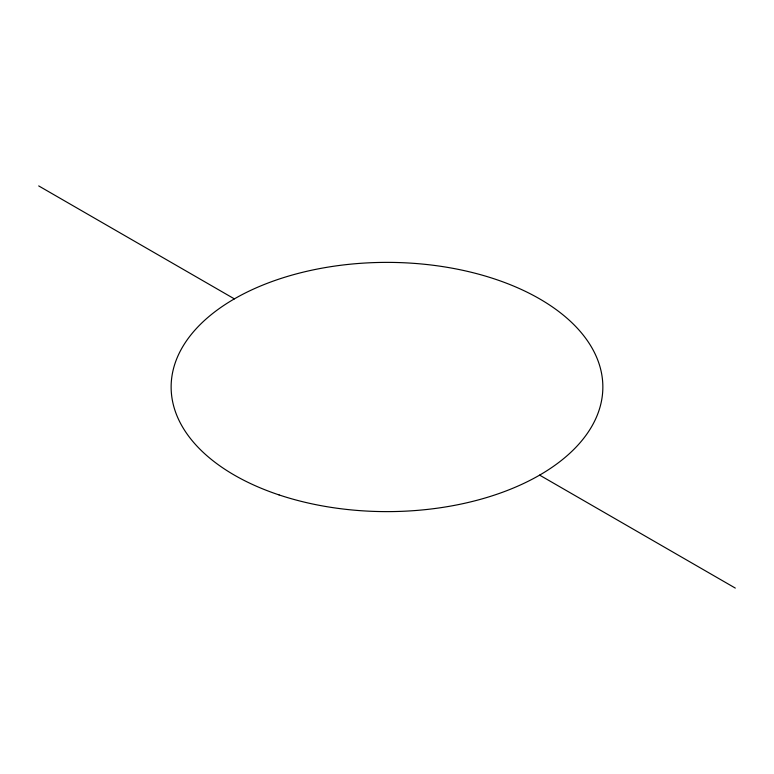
<?xml version="1.0" encoding="UTF-8"?>
<svg xmlns="http://www.w3.org/2000/svg" width="774" height="774" viewBox="0 0 774 774"><rect width="100%" height="100%" fill="white"/><g stroke="black" fill="none" stroke-linecap="round" stroke-linejoin="round"><path stroke-width="1.16" d="M38.7 185.915L234.377 298.88M539.623 475.12L735.3 588.085M279.075 494.925A215.849 124.614 0 0 0 602.849 387A215.849 124.614 0 0 0 279.075 279.075A215.849 124.614 0 0 0 279.075 494.925"/></g></svg>
